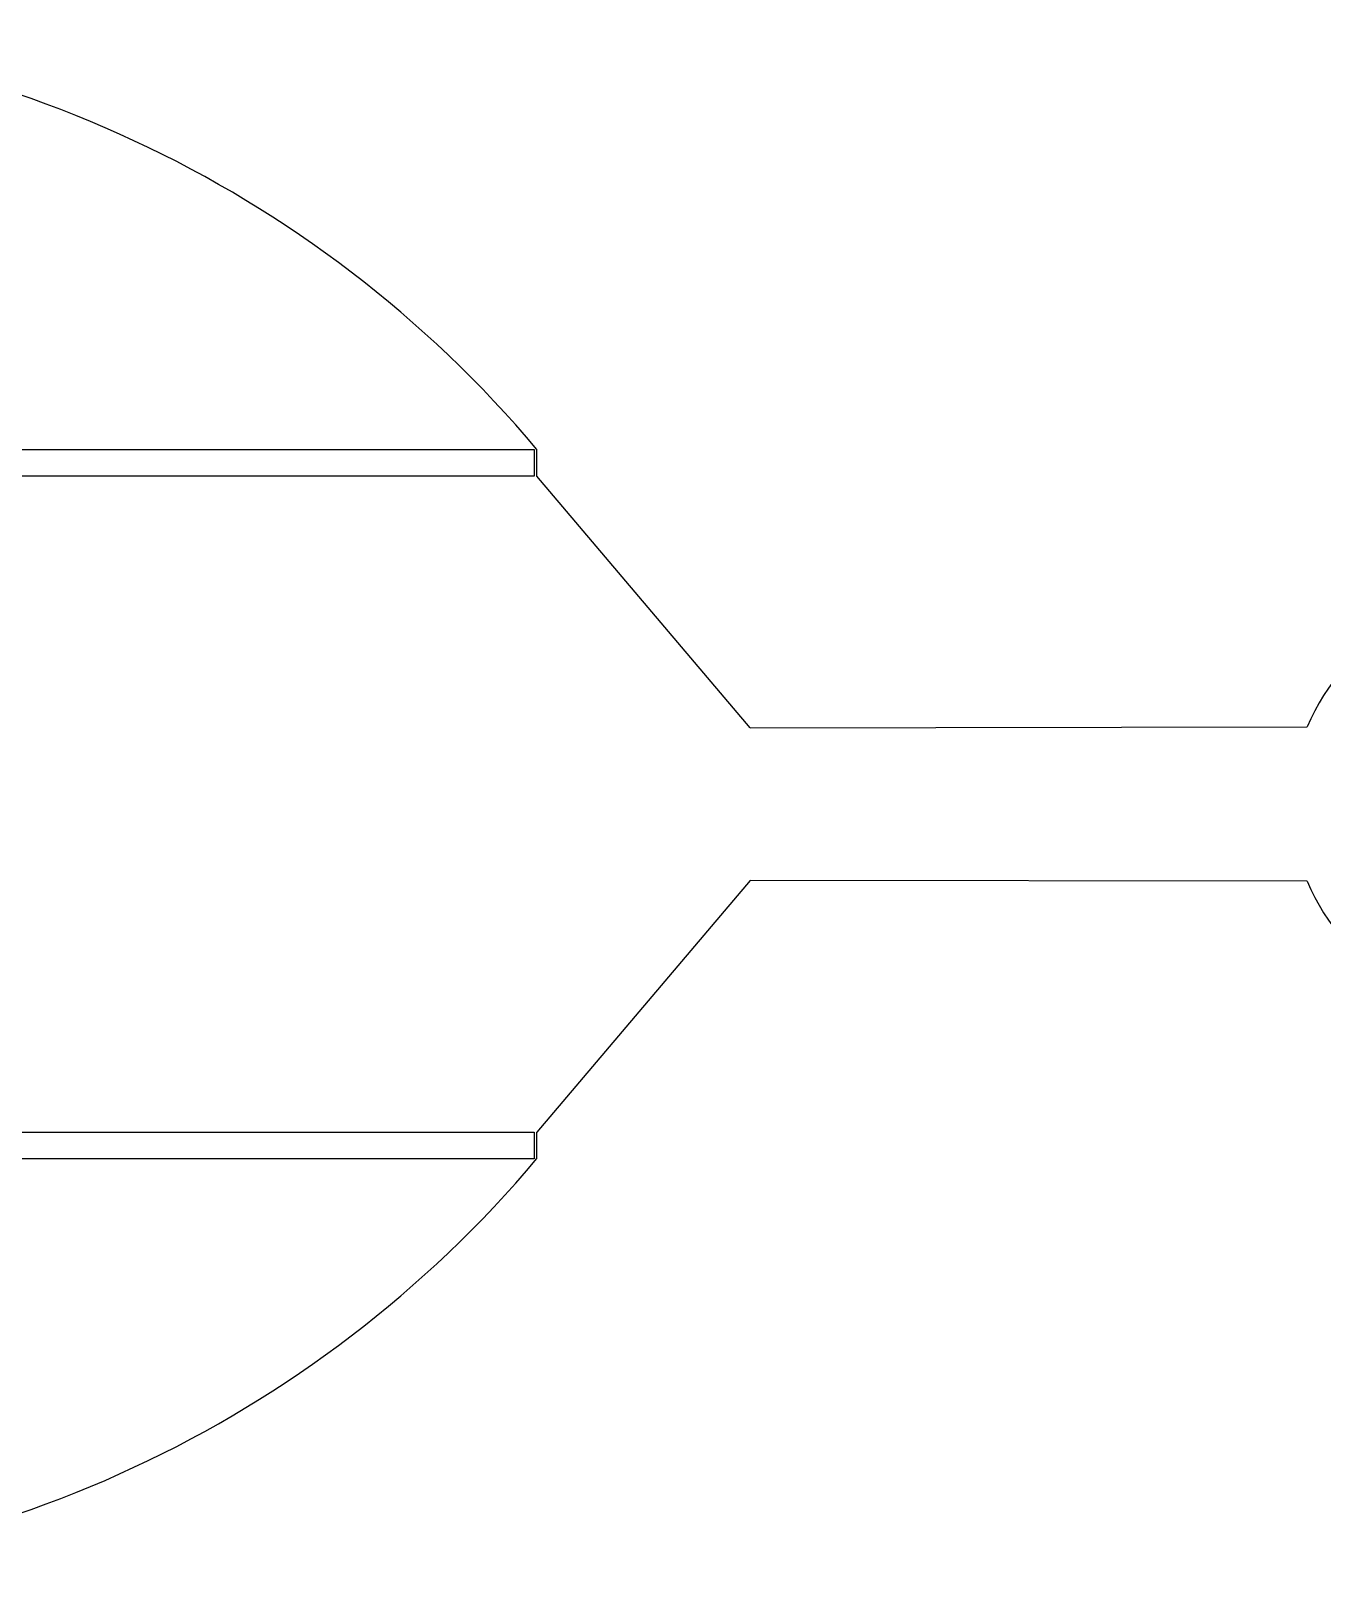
# Model space of a CAD drawing. Header units: millimetres. Extents: x 2102 to 86502, y 1818 to 64568.
# Drawn here: x 28147 to 32946, y 30600 to 36348 of the extents above; entities that cross this region are included whole.
import ezdxf

# ---------------------------------------------------------------- set-up
doc = ezdxf.new("R2010")
doc.units = ezdxf.units.MM
doc.layers.add('Layer-2', color=3, linetype='Continuous')

msp = doc.modelspace()

# ---------------------------------------------------------------- linework, layer by layer
at = {"layer": 'Layer-2'}
for p, q in [((23387.7, 34792.6), (30017.7, 34791.6)), ((30017.7, 34791.6), (30017.7, 34692.6)), ((30027.7, 34693), (30027.7, 34792)), ((30017.7, 34692.6), (23387.7, 34692.6)), ((30820.7, 33757.2), (30027.7, 34693)), ((30820.7, 33757.2), (32891.2, 33760.2)), ((30820.7, 33189.5), (30027.7, 32254.3)), ((32891.2, 33186.4), (30820.7, 33189.5)), ((23387.7, 32254.8), (30017.7, 32253.9)), ((30017.7, 32253.9), (30017.7, 32154.8)), ((30027.7, 32155.3), (30027.7, 32254.3)), ((30017.7, 32154.8), (23387.7, 32154.8))]:
    msp.add_line(p, q, dxfattribs=at)
for centre, radius, start, end in [((26687.3, 31984.4), 4363.6, 40.04758, 139.95242), ((33584.2, 33473.3), 750, 202.48715, 157.50991), ((26687.3, 34963.6), 4364, 220.05287, 319.94536)]:
    msp.add_arc(centre, radius, start, end, dxfattribs=at)

doc.saveas('drawing.dxf')
